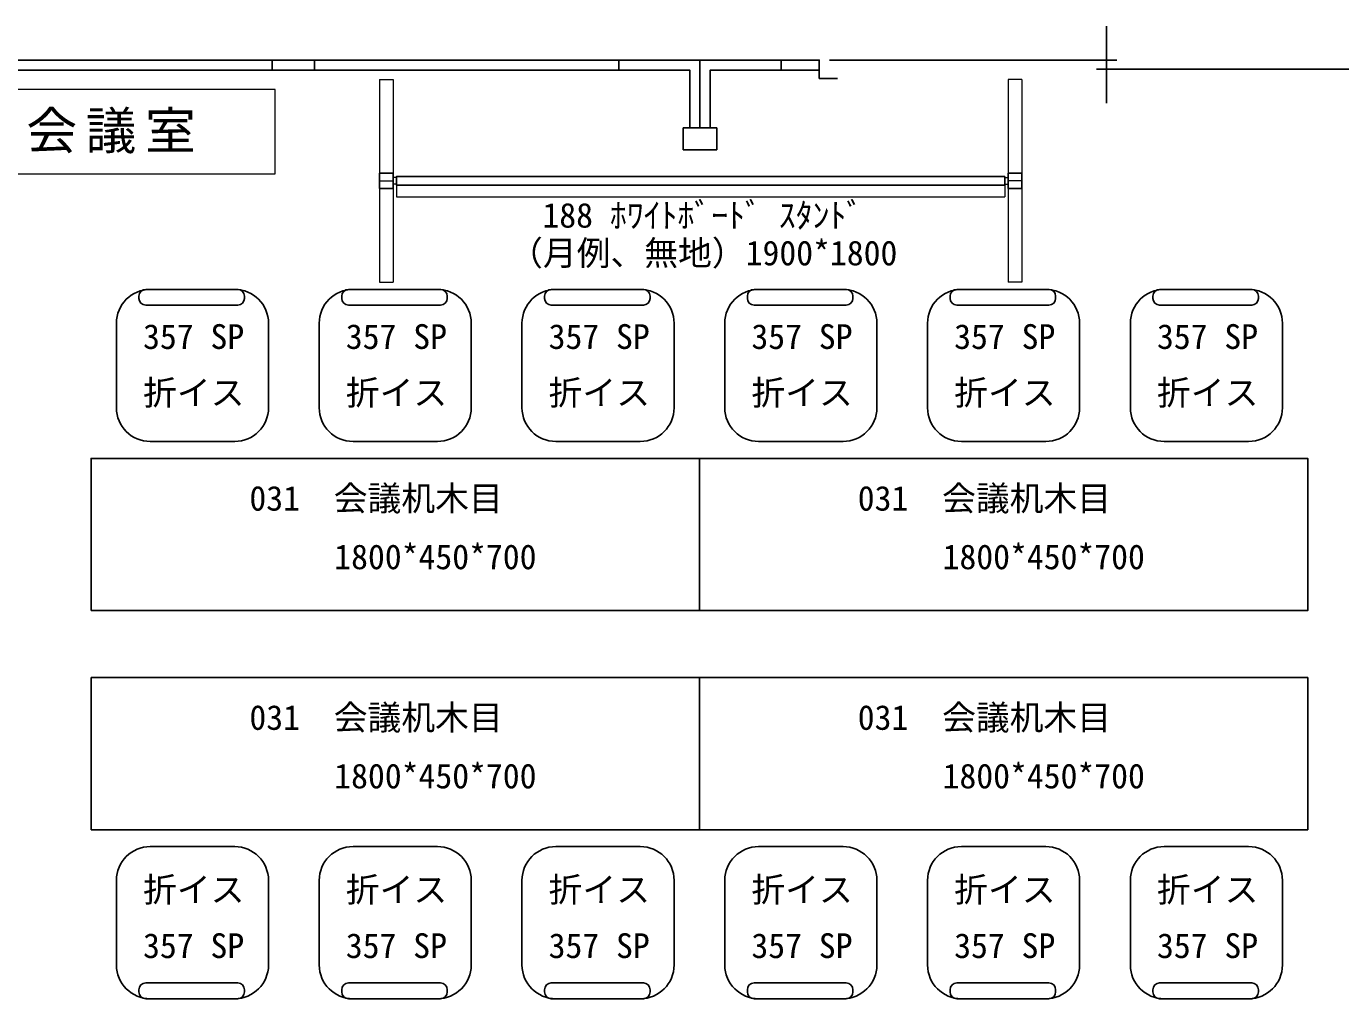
# Model space of a CAD drawing. Units: millimetres, scale not verified. Extents: x -9701 to 9964, y -7062 to 6920.
# Drawn here: x -7345 to -3456, y 561 to 3438 of the extents above; entities that cross this region are included whole.
import ezdxf
from ezdxf.enums import TextEntityAlignment as Align

# ---------------------------------------------------------------- set-up
doc = ezdxf.new("R2010")
doc.units = ezdxf.units.MM
doc.header["$LTSCALE"] = 50
doc.layers.add('0-1', color=7, linetype='Continuous', lineweight=25)
doc.layers.add('0-3', color=7, linetype='Continuous', lineweight=25)
doc.styles.add('ＭＳ ゴシック', font='')
doc.styles.get('ＭＳ ゴシック').set_extended_font_data('MS Gothic')

msp = doc.modelspace()

# ---------------------------------------------------------------- linework, layer by layer
at = {"layer": '0-1'}
for p, q in [((-4148.32, 3387.63), (-4148.32, 3437.63)), ((-5591.82, 3337.63), (-5351.32, 3337.63)), ((-5351.32, 3337.63), (-5351.32, 3137.63)), ((-5351.32, 3337.63), (-5351.32, 3137.63)), ((-5351.32, 3337.63), (-5351.32, 3137.63)), ((-4118.32, 3337.63), (-4968.32, 3337.63)), ((-3328.32, 3310.63), (-4178.32, 3310.63)), ((-5401.32, 3072.63), (-5401.32, 3137.63)), ((-5401.32, 3137.63), (-5366.64, 3137.63)), ((-5341.07, 3137.63), (-5301.32, 3137.63)), ((-5301.32, 3137.63), (-5301.32, 3072.63)), ((-5351.32, 3072.63), (-5401.32, 3072.63)), ((-5301.32, 3072.63), (-5351.32, 3072.63))]:
    msp.add_line(p, q, dxfattribs=at)
for points in [[(-4148.32, 3387.63), (-4148.32, 3260.63), (-4148.32, 3210.63)], [(-5351.32, 3137.63), (-5381.32, 3137.63), (-5381.32, 3307.63), (-5591.82, 3307.63), (-5591.82, 3337.63)], [(-4944.32, 3283.63), (-4998.32, 3283.63), (-4998.32, 3337.63)]]:
    msp.add_lwpolyline(points, dxfattribs=at)
for points in [[(-7516.82, 3307.63), (-6616.82, 3307.63), (-6616.82, 3337.63), (-7516.82, 3337.63)], [(-6616.82, 3337.63), (-6616.82, 3307.63), (-6491.82, 3307.63), (-6491.82, 3337.63)], [(-6491.82, 3307.63), (-5591.82, 3307.63), (-5591.82, 3337.63), (-6491.82, 3337.63)], [(-5110.82, 3337.63), (-5351.32, 3337.63), (-5351.32, 3137.63), (-5321.32, 3137.63), (-5321.32, 3307.63), (-5110.82, 3307.63)], [(-4998.32, 3307.63), (-5110.82, 3307.63), (-5110.82, 3337.63), (-4998.32, 3337.63)]]:
    msp.add_lwpolyline(points, close=True, dxfattribs=at)
at = {"layer": '0-3', "color": 4, "lineweight": 18}
for p, q in [((-6299.39, 3280.49), (-6259.39, 3280.49)), ((-6299.39, 3280.49), (-6299.39, 3002.99)), ((-6259.39, 3280.49), (-6259.39, 3002.99)), ((-4399.39, 3280.49), (-4439.39, 3280.49)), ((-4439.39, 3280.49), (-4439.39, 3002.99)), ((-4399.39, 3280.49), (-4399.39, 3002.99)), ((-6607.85, 3250.8), (-7557.85, 3250.8)), ((-6607.85, 3000.8), (-6607.85, 3250.8)), ((-7557.85, 3000.8), (-6607.85, 3000.8)), ((-6299.39, 2980.49), (-6259.39, 2980.49)), ((-6299.39, 2957.99), (-6299.39, 2680.49)), ((-6249.39, 2990.49), (-6259.39, 2990.49)), ((-6249.39, 2970.49), (-6259.39, 2970.49)), ((-6259.39, 2957.99), (-6259.39, 2680.49)), ((-6249.39, 2967.99), (-6249.39, 2932.99)), ((-4449.39, 2990.49), (-4439.39, 2990.49)), ((-4449.39, 2970.49), (-4439.39, 2970.49)), ((-4449.39, 2967.99), (-4449.39, 2932.99)), ((-4399.39, 2980.49), (-4439.39, 2980.49)), ((-4439.39, 2957.99), (-4439.39, 2680.49)), ((-4399.39, 2957.99), (-4399.39, 2680.49)), ((-6249.39, 2932.99), (-4449.39, 2932.99)), ((-6299.39, 2680.49), (-6259.39, 2680.49)), ((-4399.39, 2680.49), (-4439.39, 2680.49))]:
    msp.add_line(p, q, dxfattribs=at)
at = {"layer": '0-3'}
for p, q in [((-6299.39, 3002.99), (-6259.39, 3002.99)), ((-6299.39, 2957.99), (-6299.39, 3002.99)), ((-6259.39, 2957.99), (-6259.39, 3002.99)), ((-4399.39, 3002.99), (-4439.39, 3002.99)), ((-4439.39, 2957.99), (-4439.39, 3002.99)), ((-4399.39, 2957.99), (-4399.39, 3002.99)), ((-6259.39, 2957.99), (-6299.39, 2957.99)), ((-4439.39, 2957.99), (-4399.39, 2957.99)), ((-6718.94, 2659.34), (-6991.21, 2659.34)), ((-6118.94, 2659.34), (-6391.21, 2659.34)), ((-5518.94, 2659.34), (-5791.21, 2659.34)), ((-4918.94, 2659.34), (-5191.21, 2659.34)), ((-4318.94, 2659.34), (-4591.21, 2659.34)), ((-3718.94, 2659.34), (-3991.21, 2659.34)), ((-7011.21, 2632.78), (-7011.21, 2639.34)), ((-6718.94, 2612.78), (-6991.21, 2612.78)), ((-6698.94, 2639.34), (-6698.94, 2632.78)), ((-6411.21, 2632.78), (-6411.21, 2639.34)), ((-6118.94, 2612.78), (-6391.21, 2612.78)), ((-6098.94, 2639.34), (-6098.94, 2632.78)), ((-5811.21, 2632.78), (-5811.21, 2639.34)), ((-5518.94, 2612.78), (-5791.21, 2612.78)), ((-5498.94, 2639.34), (-5498.94, 2632.78)), ((-5211.21, 2632.78), (-5211.21, 2639.34)), ((-4918.94, 2612.78), (-5191.21, 2612.78)), ((-4898.94, 2639.34), (-4898.94, 2632.78)), ((-4611.21, 2632.78), (-4611.21, 2639.34)), ((-4318.94, 2612.78), (-4591.21, 2612.78)), ((-4298.94, 2639.34), (-4298.94, 2632.78)), ((-4011.21, 2632.78), (-4011.21, 2639.34)), ((-3718.94, 2612.78), (-3991.21, 2612.78)), ((-3698.94, 2639.34), (-3698.94, 2632.78)), ((-7077.97, 2309.34), (-7077.97, 2559.35)), ((-6627.97, 2559.35), (-6627.97, 2309.34)), ((-6477.97, 2309.34), (-6477.97, 2559.35)), ((-6027.97, 2559.35), (-6027.97, 2309.34)), ((-5877.97, 2309.34), (-5877.97, 2559.35)), ((-5427.97, 2559.35), (-5427.97, 2309.34)), ((-5277.97, 2309.34), (-5277.97, 2559.35)), ((-4827.97, 2559.35), (-4827.97, 2309.34)), ((-4677.97, 2309.34), (-4677.97, 2559.35)), ((-4227.97, 2559.35), (-4227.97, 2309.34)), ((-4077.97, 2309.34), (-4077.97, 2559.35)), ((-3627.97, 2559.35), (-3627.97, 2309.34)), ((-6727.97, 2209.34), (-6977.97, 2209.34)), ((-6127.97, 2209.34), (-6377.97, 2209.34)), ((-5527.97, 2209.34), (-5777.97, 2209.34)), ((-4927.97, 2209.34), (-5177.97, 2209.34)), ((-4327.97, 2209.34), (-4577.97, 2209.34)), ((-3727.97, 2209.34), (-3977.97, 2209.34)), ((-7152.97, 1510.93), (-5352.97, 1510.93)), ((-7152.97, 1060.93), (-7152.97, 1510.93)), ((-5352.97, 1510.93), (-3552.97, 1510.93)), ((-5352.97, 1060.93), (-5352.97, 1510.93)), ((-5352.97, 1510.93), (-5352.97, 1060.93)), ((-3552.97, 1510.93), (-3552.97, 1060.93)), ((-5352.97, 1060.93), (-7152.97, 1060.93)), ((-3552.97, 1060.93), (-5352.97, 1060.93)), ((-6727.97, 1010.93), (-6977.97, 1010.93)), ((-6127.97, 1010.93), (-6377.97, 1010.93)), ((-5527.97, 1010.93), (-5777.97, 1010.93)), ((-4927.97, 1010.93), (-5177.97, 1010.93)), ((-4327.97, 1010.93), (-4577.97, 1010.93)), ((-3727.97, 1010.93), (-3977.97, 1010.93)), ((-7077.97, 910.93), (-7077.97, 660.93)), ((-6627.97, 660.93), (-6627.97, 910.93)), ((-6477.97, 910.93), (-6477.97, 660.93)), ((-6027.97, 660.93), (-6027.97, 910.93)), ((-5877.97, 910.93), (-5877.97, 660.93)), ((-5427.97, 660.93), (-5427.97, 910.93)), ((-5277.97, 910.93), (-5277.97, 660.93)), ((-4827.97, 660.93), (-4827.97, 910.93)), ((-4677.97, 910.93), (-4677.97, 660.93)), ((-4227.97, 660.93), (-4227.97, 910.93)), ((-4077.97, 910.93), (-4077.97, 660.93)), ((-3627.97, 660.93), (-3627.97, 910.93)), ((-7011.21, 587.5), (-7011.21, 580.93)), ((-6718.94, 607.5), (-6991.21, 607.5)), ((-6698.94, 580.93), (-6698.94, 587.5)), ((-6411.21, 587.5), (-6411.21, 580.93)), ((-6118.94, 607.5), (-6391.21, 607.5)), ((-6098.94, 580.93), (-6098.94, 587.5)), ((-5811.21, 587.5), (-5811.21, 580.93)), ((-5518.94, 607.5), (-5791.21, 607.5)), ((-5498.94, 580.93), (-5498.94, 587.5)), ((-5211.21, 587.5), (-5211.21, 580.93)), ((-4918.94, 607.5), (-5191.21, 607.5)), ((-4898.94, 580.93), (-4898.94, 587.5)), ((-4611.21, 587.5), (-4611.21, 580.93)), ((-4318.94, 607.5), (-4591.21, 607.5)), ((-4298.94, 580.93), (-4298.94, 587.5)), ((-4011.21, 587.5), (-4011.21, 580.93)), ((-3718.94, 607.5), (-3991.21, 607.5)), ((-3698.94, 580.93), (-3698.94, 587.5)), ((-6718.94, 560.93), (-6991.21, 560.93)), ((-6118.94, 560.93), (-6391.21, 560.93)), ((-5518.94, 560.93), (-5791.21, 560.93)), ((-4918.94, 560.93), (-5191.21, 560.93)), ((-4318.94, 560.93), (-4591.21, 560.93)), ((-3718.94, 560.93), (-3991.21, 560.93))]:
    msp.add_line(p, q, dxfattribs=at)
for points in [[(-6249.39, 2967.99), (-6249.39, 2992.99), (-4449.39, 2992.99), (-4449.39, 2967.99)], [(-7152.97, 1709.35), (-7152.97, 2159.34), (-5352.97, 2159.34), (-5352.97, 1709.35)], [(-5352.97, 1709.35), (-5352.97, 2159.34), (-3552.97, 2159.34), (-3552.97, 1709.35)]]:
    msp.add_lwpolyline(points, close=True, dxfattribs=at)
for centre, radius, start, end in [((-6977.97, 2559.35), 100, 90, 180), ((-6991.21, 2639.34), 20, 90, 180), ((-6727.97, 2559.35), 100, 0, 90), ((-6718.94, 2639.34), 20, 0, 90), ((-6377.97, 2559.35), 100, 90, 180), ((-6391.21, 2639.34), 20, 90, 180), ((-6127.97, 2559.35), 100, 0, 90), ((-6118.94, 2639.34), 20, 0, 90), ((-5777.97, 2559.35), 100, 90, 180), ((-5791.21, 2639.34), 20, 90, 180), ((-5527.97, 2559.35), 100, 0, 90), ((-5518.94, 2639.34), 20, 0, 90), ((-5177.97, 2559.35), 100, 90, 180), ((-5191.21, 2639.34), 20, 90, 180), ((-4927.97, 2559.35), 100, 0, 90), ((-4918.94, 2639.34), 20, 0, 90), ((-4577.97, 2559.35), 100, 90, 180), ((-4591.21, 2639.34), 20, 90, 180), ((-4327.97, 2559.35), 100, 0, 90), ((-4318.94, 2639.34), 20, 0, 90), ((-3977.97, 2559.35), 100, 90, 180), ((-3991.21, 2639.34), 20, 90, 180), ((-3727.97, 2559.35), 100, 0, 90), ((-3718.94, 2639.34), 20, 0, 90), ((-6991.21, 2632.78), 20, 180, 270), ((-6718.94, 2632.78), 20, 270, 0), ((-6391.21, 2632.78), 20, 180, 270), ((-6118.94, 2632.78), 20, 270, 0), ((-5791.21, 2632.78), 20, 180, 270), ((-5518.94, 2632.78), 20, 270, 0), ((-5191.21, 2632.78), 20, 180, 270), ((-4918.94, 2632.78), 20, 270, 0), ((-4591.21, 2632.78), 20, 180, 270), ((-4318.94, 2632.78), 20, 270, 0), ((-3991.21, 2632.78), 20, 180, 270), ((-3718.94, 2632.78), 20, 270, 0), ((-6977.97, 2309.34), 100, 180, 270), ((-6727.97, 2309.34), 100, 270, 0), ((-6377.97, 2309.34), 100, 180, 270), ((-6127.97, 2309.34), 100, 270, 0), ((-5777.97, 2309.34), 100, 180, 270), ((-5527.97, 2309.34), 100, 270, 0), ((-5177.97, 2309.34), 100, 180, 270), ((-4927.97, 2309.34), 100, 270, 0), ((-4577.97, 2309.34), 100, 180, 270), ((-4327.97, 2309.34), 100, 270, 0), ((-3977.97, 2309.34), 100, 180, 270), ((-3727.97, 2309.34), 100, 270, 0), ((-6977.97, 910.93), 100, 90, 180), ((-6727.97, 910.93), 100, 0, 90), ((-6377.97, 910.93), 100, 90, 180), ((-6127.97, 910.93), 100, 0, 90), ((-5777.97, 910.93), 100, 90, 180), ((-5527.97, 910.93), 100, 0, 90), ((-5177.97, 910.93), 100, 90, 180), ((-4927.97, 910.93), 100, 0, 90), ((-4577.97, 910.93), 100, 90, 180), ((-4327.97, 910.93), 100, 0, 90), ((-3977.97, 910.93), 100, 90, 180), ((-3727.97, 910.93), 100, 0, 90), ((-6977.97, 660.93), 100, 180, 270), ((-6727.97, 660.93), 100, 270, 0), ((-6377.97, 660.93), 100, 180, 270), ((-6127.97, 660.93), 100, 270, 0), ((-5777.97, 660.93), 100, 180, 270), ((-5527.97, 660.93), 100, 270, 0), ((-5177.97, 660.93), 100, 180, 270), ((-4927.97, 660.93), 100, 270, 0), ((-4577.97, 660.93), 100, 180, 270), ((-4327.97, 660.93), 100, 270, 0), ((-3977.97, 660.93), 100, 180, 270), ((-3727.97, 660.93), 100, 270, 0), ((-6991.21, 587.5), 20, 90, 180), ((-6718.94, 587.5), 20, 0, 90), ((-6391.21, 587.5), 20, 90, 180), ((-6118.94, 587.5), 20, 0, 90), ((-5791.21, 587.5), 20, 90, 180), ((-5518.94, 587.5), 20, 0, 90), ((-5191.21, 587.5), 20, 90, 180), ((-4918.94, 587.5), 20, 0, 90), ((-4591.21, 587.5), 20, 90, 180), ((-4318.94, 587.5), 20, 0, 90), ((-3991.21, 587.5), 20, 90, 180), ((-3718.94, 587.5), 20, 0, 90), ((-6991.21, 580.93), 20, 180, 270), ((-6718.94, 580.93), 20, 270, 0), ((-6391.21, 580.93), 20, 180, 270), ((-6118.94, 580.93), 20, 270, 0), ((-5791.21, 580.93), 20, 180, 270), ((-5518.94, 580.93), 20, 270, 0), ((-5191.21, 580.93), 20, 180, 270), ((-4918.94, 580.93), 20, 270, 0), ((-4591.21, 580.93), 20, 180, 270), ((-4318.94, 580.93), 20, 270, 0), ((-3991.21, 580.93), 20, 180, 270), ((-3718.94, 580.93), 20, 270, 0)]:
    msp.add_arc(centre, radius, start, end, dxfattribs=at)

# ---------------------------------------------------------------- texts
at = {"layer": '0-3', "color": 4, "style": 'ＭＳ ゴシック'}
for s, p in [('188 ﾎﾜｲﾄﾎﾞｰﾄﾞ ｽﾀﾝﾄﾞ', (-5817.46, 2819.91)), ('（月例、無地）1900*1800', (-5916.12, 2708.38)), ('357 SP', (-6999.19, 2461.09)), ('357 SP', (-6399.19, 2461.09)), ('357 SP', (-5799.19, 2461.09)), ('357 SP', (-5199.19, 2461.09)), ('357 SP', (-4599.19, 2461.09)), ('357 SP', (-3999.19, 2461.09)), ('折イス', (-6999.19, 2295.15)), ('折イス', (-6399.19, 2295.15)), ('折イス', (-5799.19, 2295.15)), ('折イス', (-5199.19, 2295.15)), ('折イス', (-4599.19, 2295.15)), ('折イス', (-3999.19, 2295.15)), ('031\u3000会議机木目', (-6684.55, 1982.7)), ('031\u3000会議机木目', (-4884.55, 1982.7)), ('1800*450*700', (-6433.44, 1809.52)), ('1800*450*700', (-4633.44, 1809.52)), ('031\u3000会議机木目', (-6684.55, 1334.29)), ('031\u3000会議机木目', (-4884.55, 1334.29)), ('1800*450*700', (-6433.44, 1161.1)), ('1800*450*700', (-4633.44, 1161.1)), ('折イス', (-6999.19, 825.13)), ('折イス', (-6399.19, 825.13)), ('折イス', (-5799.19, 825.13)), ('折イス', (-5199.19, 825.13)), ('折イス', (-4599.19, 825.13)), ('折イス', (-3999.19, 825.13)), ('357 SP', (-6999.19, 659.19)), ('357 SP', (-6399.19, 659.19)), ('357 SP', (-5799.19, 659.19)), ('357 SP', (-5199.19, 659.19)), ('357 SP', (-4599.19, 659.19)), ('357 SP', (-3999.19, 659.19))]:
    msp.add_text(s, height=73.31, dxfattribs=at).set_placement(p, align=Align.BOTTOM_LEFT)
at = {"layer": '0-3', "insert": (-7344.44, 3060.96), "char_height": 110, "attachment_point": 7, "style": 'ＭＳ ゴシック'}
msp.add_mtext('\\T1.17;会議室', dxfattribs=at)

doc.saveas('drawing.dxf')
